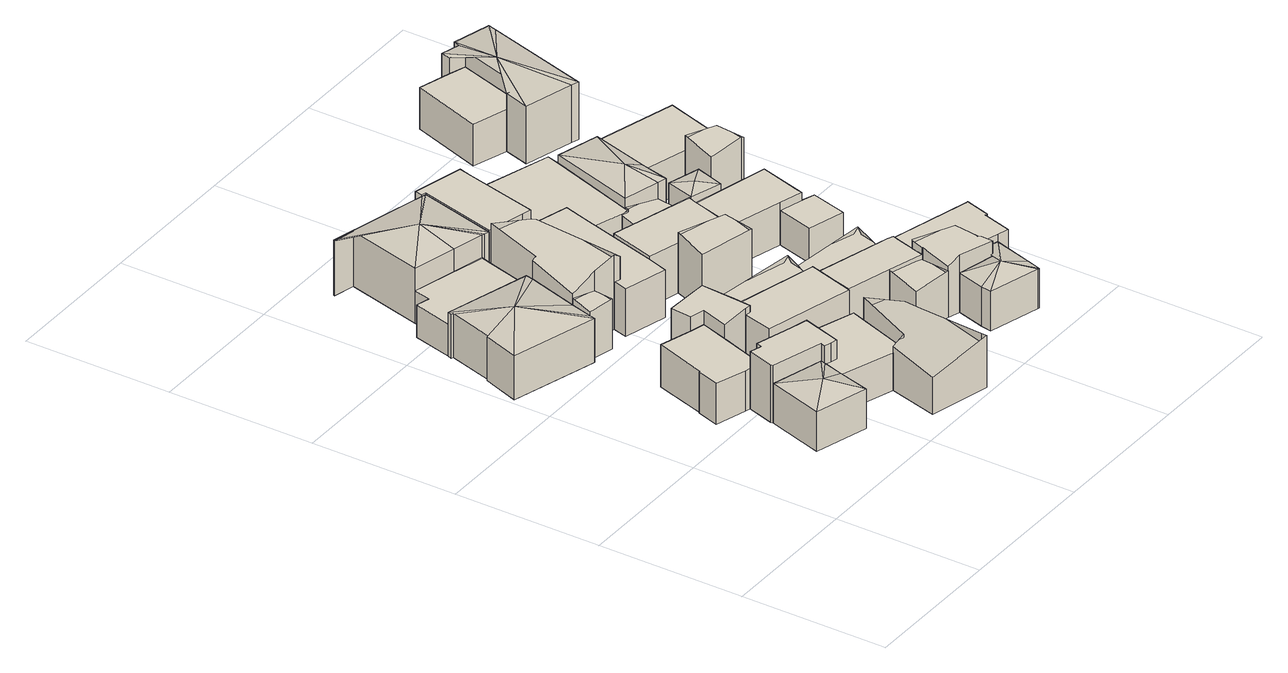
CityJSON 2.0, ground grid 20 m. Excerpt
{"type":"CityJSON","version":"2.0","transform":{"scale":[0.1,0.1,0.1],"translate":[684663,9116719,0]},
"CityObjects":{
"building1":{"type":"Building","attributes":{"Building Type":"Residential","Roof Shape":"hip","Roof Material":"Concrete Glazed Tile","Roof Material Code":"1","Roof Direction":"northwest","Building Height":5.52,"Roof Slope":27.3,"Footprint Area":59.79,"Solar PV Capacity Low":7.49,"Solar PV Capacity High":9.83,"Solar Annual Energy Low":10795,"Solar Annual Energy High":14227,"Suitable PV Area":44.7},"geometry":[{"type":"MultiSurface","lod":"2.2","boundaries":[[[0,1,2,3,4,5]],[[5,4,6,7]],[[4,3,8,6]],[[3,2,9,8]],[[2,1,10,9]],[[1,0,11,10]],[[0,5,7,11]],[[7,6,12]],[[6,8,12]],[[8,9,12]],[[9,10,12]],[[10,11,12]],[[11,7,12]]]}]},
"building2":{"type":"Building","attributes":{"Building Type":"Residential","Roof Shape":"shed","Roof Material":"Concrete Glazed Tile","Roof Material Code":"1","Roof Direction":"northwest","Building Height":5.62,"Roof Slope":16.7,"Footprint Area":69.19,"Solar PV Capacity Low":8.66,"Solar PV Capacity High":11.38,"Solar Annual Energy Low":12492,"Solar Annual Energy High":16463,"Suitable PV Area":51.72},"geometry":[{"type":"MultiSurface","lod":"2.2","boundaries":[[[13,14,15,16,17,18,19,20,21,22,23]],[[23,22,24,25]],[[22,21,26,24]],[[21,20,27,26]],[[20,19,28,27]],[[19,18,29,28]],[[18,17,30,29]],[[17,16,31,30]],[[16,15,32,31]],[[15,14,33,32]],[[14,13,34,33]],[[13,23,25,34]],[[25,24,26,27,28,29,30,31,32,33,34]]]}]},
"building3":{"type":"Building","attributes":{"Building Type":"Residential","Roof Shape":"hip","Roof Material":"Concrete Glazed Tile","Roof Material Code":"1","Roof Direction":"northwest","Building Height":6.09,"Roof Slope":22.1,"Footprint Area":145.76,"Solar PV Capacity Low":18.25,"Solar PV Capacity High":23.97,"Solar Annual Energy Low":26317,"Solar Annual Energy High":34683,"Suitable PV Area":108.96},"geometry":[{"type":"MultiSurface","lod":"2.2","boundaries":[[[35,36,37,38,39,40,41,42,43,44,45]],[[45,44,46,47]],[[44,43,48,46]],[[43,42,49,48]],[[42,41,50,49]],[[41,40,51,50]],[[40,39,52,51]],[[39,38,53,52]],[[38,37,54,53]],[[37,36,55,54]],[[36,35,56,55]],[[35,45,47,56]],[[47,46,57]],[[46,48,57]],[[48,49,57]],[[49,50,57]],[[50,51,57]],[[51,52,57]],[[52,53,57]],[[53,54,57]],[[54,55,57]],[[55,56,57]],[[56,47,57]]]}]},
"building4":{"type":"Building","attributes":{"Building Type":"Residential","Roof Shape":"shed","Roof Material":"Concrete Glazed Tile","Roof Material Code":"1","Roof Direction":"northwest","Building Height":7.89,"Roof Slope":10.7,"Footprint Area":44.94,"Solar PV Capacity Low":5.63,"Solar PV Capacity High":7.39,"Solar Annual Energy Low":8113,"Solar Annual Energy High":10693,"Suitable PV Area":33.59},"geometry":[{"type":"MultiSurface","lod":"2.2","boundaries":[[[58,59,17,16,15,60,0,5,4,61,62,63]],[[63,62,64,65]],[[62,61,66,64]],[[61,4,67,66]],[[4,5,68,67]],[[5,0,69,68]],[[0,60,70,69]],[[60,15,71,70]],[[15,16,72,71]],[[16,17,73,72]],[[17,59,74,73]],[[59,58,75,74]],[[58,63,65,75]],[[65,64,66,67,68,69,70,71,72,73,74,75]]]}]},
"building5":{"type":"Building","attributes":{"Building Type":"Residential","Roof Shape":"gable","Roof Material":"Concrete Glazed Tile","Roof Material Code":"1","Roof Direction":"northwest","Building Height":6.56,"Roof Slope":33.6,"Footprint Area":10.37,"Solar PV Capacity Low":1.3,"Solar PV Capacity High":1.71,"Solar Annual Energy Low":1873,"Solar Annual Energy High":2468,"Suitable PV Area":7.75},"geometry":[{"type":"MultiSurface","lod":"2.2","boundaries":[[[76,43,42,77]],[[77,42,78,79]],[[42,43,80,78]],[[43,76,81,80]],[[76,77,79,81]],[[79,78,80,81]]]}]},
"building6":{"type":"Building","attributes":{"Building Type":"Residential","Roof Shape":"shed","Roof Material":"Concrete Glazed Tile","Roof Material Code":"1","Roof Direction":"northwest","Building Height":4.25,"Roof Slope":13.5,"Footprint Area":96.44,"Solar PV Capacity Low":12.07,"Solar PV Capacity High":15.86,"Solar Annual Energy Low":17411,"Solar Annual Energy High":22946,"Suitable PV Area":72.09},"geometry":[{"type":"MultiSurface","lod":"2.2","boundaries":[[[82,83,84,85,86,87,35,45,44,88]],[[88,44,89,90]],[[44,45,91,89]],[[45,35,92,91]],[[35,87,93,92]],[[87,86,94,93]],[[86,85,95,94]],[[85,84,96,95]],[[84,83,97,96]],[[83,82,98,97]],[[82,88,90,98]],[[90,89,91,92,93,94,95,96,97,98]]]}]},
"building7":{"type":"Building","attributes":{"Building Type":"Residential","Roof Shape":"shed","Roof Material":"Concrete Glazed Tile","Roof Material Code":"1","Roof Direction":"northwest","Building Height":7.71,"Roof Slope":17,"Footprint Area":36.82,"Solar PV Capacity Low":4.61,"Solar PV Capacity High":6.06,"Solar Annual Energy Low":6648,"Solar Annual Energy High":8761,"Suitable PV Area":27.52},"geometry":[{"type":"MultiSurface","lod":"2.2","boundaries":[[[99,20,19,18,100,101,102,103]],[[103,102,104,105]],[[102,101,106,104]],[[101,100,107,106]],[[100,18,108,107]],[[18,19,109,108]],[[19,20,110,109]],[[20,99,111,110]],[[99,103,105,111]],[[105,104,106,107,108,109,110,111]]]}]},
"building8":{"type":"Building","attributes":{"Building Type":"Residential","Roof Shape":"shed","Roof Material":"Concrete Glazed Tile","Roof Material Code":"1","Roof Direction":"northwest","Building Height":5.19,"Roof Slope":15.5,"Footprint Area":79.25,"Solar PV Capacity Low":9.92,"Solar PV Capacity High":13.03,"Solar Annual Energy Low":14307,"Solar Annual Energy High":18856,"Suitable PV Area":59.24},"geometry":[{"type":"MultiSurface","lod":"2.2","boundaries":[[[112,59,58,63,62,61,4,3,113,114,115,116]],[[116,115,117,118]],[[115,114,119,117]],[[114,113,120,119]],[[113,3,121,120]],[[3,4,122,121]],[[4,61,123,122]],[[61,62,124,123]],[[62,63,125,124]],[[63,58,126,125]],[[58,59,127,126]],[[59,112,128,127]],[[112,116,118,128]],[[118,117,119,120,121,122,123,124,125,126,127,128]]]}]},
"building9":{"type":"Building","attributes":{"Building Type":"Residential","Roof Shape":"gable","Roof Material":"Concrete Glazed Tile","Roof Material Code":"1","Roof Direction":"northwest","Building Height":5.09,"Roof Slope":34,"Footprint Area":107.98,"Solar PV Capacity Low":13.52,"Solar PV Capacity High":17.76,"Solar Annual Energy Low":19496,"Solar Annual Energy High":25694,"Suitable PV Area":80.72},"geometry":[{"type":"MultiSurface","lod":"2.2","boundaries":[[[115,114,113,129,130,131,132,133]],[[133,132,134,135]],[[132,131,136,134]],[[131,130,137,136]],[[130,129,138,137]],[[129,113,139,138]],[[113,114,140,139]],[[114,115,141,140]],[[115,133,135,141]],[[135,134,136,137,138,139,140,141]]]}]},
"building10":{"type":"Building","attributes":{"Building Type":"Residential","Roof Shape":"gable","Roof Material":"Concrete Glazed Tile","Roof Material Code":"1","Roof Direction":"northwest","Building Height":7.56,"Roof Slope":31.8,"Footprint Area":105.11,"Solar PV Capacity Low":13.16,"Solar PV Capacity High":17.29,"Solar Annual Energy Low":18978,"Solar Annual Energy High":25011,"Suitable PV Area":78.57},"geometry":[{"type":"MultiSurface","lod":"2.2","boundaries":[[[142,82,88,44,43,76,143,144,145]],[[145,144,146,147]],[[144,143,148,146]],[[143,76,149,148]],[[76,43,150,149]],[[43,44,151,150]],[[44,88,152,151]],[[88,82,153,152]],[[82,142,154,153]],[[142,145,147,154]],[[147,146,148,149,150,151,152,153,154]]]}]},
"building11":{"type":"Building","attributes":{"Building Type":"Residential","Roof Shape":"shed","Roof Material":"Concrete Glazed Tile","Roof Material Code":"1","Roof Direction":"northwest","Building Height":6.57,"Roof Slope":19.9,"Footprint Area":79.55,"Solar PV Capacity Low":9.96,"Solar PV Capacity High":13.08,"Solar Annual Energy Low":14361,"Solar Annual Energy High":18927,"Suitable PV Area":59.46},"geometry":[{"type":"MultiSurface","lod":"2.2","boundaries":[[[155,156,102,101,100,157,158,159,160,161]],[[161,160,162,163]],[[160,159,164,162]],[[159,158,165,164]],[[158,157,166,165]],[[157,100,167,166]],[[100,101,168,167]],[[101,102,169,168]],[[102,156,170,169]],[[156,155,171,170]],[[155,161,163,171]],[[163,162,164,165,166,167,168,169,170,171]]]}]},
"building12":{"type":"Building","attributes":{"Building Type":"Residential","Roof Shape":"hip","Roof Material":"Concrete Glazed Tile","Roof Material Code":"1","Roof Direction":"northwest","Building Height":7.64,"Roof Slope":22.2,"Footprint Area":127.37,"Solar PV Capacity Low":15.95,"Solar PV Capacity High":20.95,"Solar Annual Energy Low":22995,"Solar Annual Energy High":30306,"Suitable PV Area":95.21},"geometry":[{"type":"MultiSurface","lod":"2.2","boundaries":[[[172,173,85,84,83,174,175,176,177,178]],[[178,177,179,180]],[[177,176,181,179]],[[176,175,182,181]],[[175,174,183,182]],[[174,83,184,183]],[[83,84,185,184]],[[84,85,186,185]],[[85,173,187,186]],[[173,172,188,187]],[[172,178,180,188]],[[180,179,189]],[[179,181,189]],[[181,182,189]],[[182,183,189]],[[183,184,189]],[[184,185,189]],[[185,186,189]],[[186,187,189]],[[187,188,189]],[[188,180,189]]]}]},
"building13":{"type":"Building","attributes":{"Building Type":"Residential","Roof Shape":"gable","Roof Material":"Concrete Glazed Tile","Roof Material Code":"1","Roof Direction":"northwest","Building Height":4.92,"Roof Slope":25.4,"Footprint Area":52.85,"Solar PV Capacity Low":6.62,"Solar PV Capacity High":8.69,"Solar Annual Energy Low":9542,"Solar Annual Energy High":12576,"Suitable PV Area":39.51},"geometry":[{"type":"MultiSurface","lod":"2.2","boundaries":[[[190,156,155,191]],[[191,155,192,193]],[[155,156,194,192]],[[156,190,195,194]],[[190,191,193,195]],[[193,192,194,195]]]}]},
"building14":{"type":"Building","attributes":{"Building Type":"Residential","Roof Shape":"flat","Roof Material":"Concrete Glazed Tile","Roof Material Code":"1","Roof Direction":"northwest","Building Height":6.58,"Roof Slope":7.2,"Footprint Area":97.55,"Solar PV Capacity Low":12.21,"Solar PV Capacity High":16.04,"Solar Annual Energy Low":17611,"Solar Annual Energy High":23210,"Suitable PV Area":72.92},"geometry":[{"type":"MultiSurface","lod":"2.2","boundaries":[[[196,197,142,145,144,143,198,199,200,201,202,203]],[[203,202,204,205]],[[202,201,206,204]],[[201,200,207,206]],[[200,199,208,207]],[[199,198,209,208]],[[198,143,210,209]],[[143,144,211,210]],[[144,145,212,211]],[[145,142,213,212]],[[142,197,214,213]],[[197,196,215,214]],[[196,203,205,215]],[[205,204,206,207,208,209,210,211,212,213,214,215]]]}]},
"building15":{"type":"Building","attributes":{"Building Type":"Residential","Roof Shape":"flat","Roof Material":"Concrete Glazed Tile","Roof Material Code":"1","Roof Direction":"northwest","Building Height":7.82,"Roof Slope":10.6,"Footprint Area":79,"Solar PV Capacity Low":9.89,"Solar PV Capacity High":12.99,"Solar Annual Energy Low":14263,"Solar Annual Energy High":18797,"Suitable PV Area":59.05},"geometry":[{"type":"MultiSurface","lod":"2.2","boundaries":[[[216,217,218,177,176,175,219,220]],[[220,219,221,222]],[[219,175,223,221]],[[175,176,224,223]],[[176,177,225,224]],[[177,218,226,225]],[[218,217,227,226]],[[217,216,228,227]],[[216,220,222,228]],[[222,221,223,224,225,226,227,228]]]}]},
"building16":{"type":"Building","attributes":{"Building Type":"Residential","Roof Shape":"gable","Roof Material":"Concrete Glazed Tile","Roof Material Code":"1","Roof Direction":"northwest","Building Height":7.78,"Roof Slope":29.7,"Footprint Area":35.44,"Solar PV Capacity Low":4.44,"Solar PV Capacity High":5.83,"Solar Annual Energy Low":6398,"Solar Annual Energy High":8432,"Suitable PV Area":26.49},"geometry":[{"type":"MultiSurface","lod":"2.2","boundaries":[[[229,230,231,232]],[[232,231,233,234]],[[231,230,235,233]],[[230,229,236,235]],[[229,232,234,236]],[[234,233,235,236]]]}]},
"building17":{"type":"Building","attributes":{"Building Type":"Residential","Roof Shape":"flat","Roof Material":"Concrete Glazed Tile","Roof Material Code":"1","Roof Direction":"northwest","Building Height":6.73,"Roof Slope":12.9,"Footprint Area":59.32,"Solar PV Capacity Low":7.43,"Solar PV Capacity High":9.75,"Solar Annual Energy Low":10710,"Solar Annual Energy High":14114,"Suitable PV Area":44.34},"geometry":[{"type":"MultiSurface","lod":"2.2","boundaries":[[[237,160,159,238,239,240,241,242,243,244,245,246]],[[246,245,247,248]],[[245,244,249,247]],[[244,243,250,249]],[[243,242,251,250]],[[242,241,252,251]],[[241,240,253,252]],[[240,239,254,253]],[[239,238,255,254]],[[238,159,256,255]],[[159,160,257,256]],[[160,237,258,257]],[[237,246,248,258]],[[248,247,249,250,251,252,253,254,255,256,257,258]]]}]},
"building18":{"type":"Building","attributes":{"Building Type":"Residential","Roof Shape":"shed","Roof Material":"Concrete Glazed Tile","Roof Material Code":"1","Roof Direction":"northwest","Building Height":6.94,"Roof Slope":10.2,"Footprint Area":74.56,"Solar PV Capacity Low":9.34,"Solar PV Capacity High":12.26,"Solar Annual Energy Low":13461,"Solar Annual Energy High":17741,"Suitable PV Area":55.73},"geometry":[{"type":"MultiSurface","lod":"2.2","boundaries":[[[259,201,200,230,229,260,261,262]],[[262,261,263,264]],[[261,260,265,263]],[[260,229,266,265]],[[229,230,267,266]],[[230,200,268,267]],[[200,201,269,268]],[[201,259,270,269]],[[259,262,264,270]],[[264,263,265,266,267,268,269,270]]]}]},
"building19":{"type":"Building","attributes":{"Building Type":"Residential","Roof Shape":"gable","Roof Material":"Concrete Glazed Tile","Roof Material Code":"1","Roof Direction":"northwest","Building Height":5.93,"Roof Slope":32.6,"Footprint Area":23.03,"Solar PV Capacity Low":2.88,"Solar PV Capacity High":3.79,"Solar Annual Energy Low":4158,"Solar Annual Energy High":5480,"Suitable PV Area":17.22},"geometry":[{"type":"MultiSurface","lod":"2.2","boundaries":[[[271,239,238,272,273]],[[273,272,274,275]],[[272,238,276,274]],[[238,239,277,276]],[[239,271,278,277]],[[271,273,275,278]],[[275,274,276,277,278]]]}]},
"building20":{"type":"Building","attributes":{"Building Type":"Residential","Roof Shape":"gable","Roof Material":"Concrete Glazed Tile","Roof Material Code":"1","Roof Direction":"northwest","Building Height":4.03,"Roof Slope":31.9,"Footprint Area":57.47,"Solar PV Capacity Low":7.2,"Solar PV Capacity High":9.45,"Solar Annual Energy Low":10376,"Solar Annual Energy High":13675,"Suitable PV Area":42.96},"geometry":[{"type":"MultiSurface","lod":"2.2","boundaries":[[[191,155,161,160,237,279,280]],[[280,279,281,282]],[[279,237,283,281]],[[237,160,284,283]],[[160,161,285,284]],[[161,155,286,285]],[[155,191,287,286]],[[191,280,282,287]],[[282,281,283,284,285,286,287]]]}]},
"building21":{"type":"Building","attributes":{"Building Type":"Residential","Roof Shape":"shed","Roof Material":"Concrete Glazed Tile","Roof Material Code":"1","Roof Direction":"northwest","Building Height":4.94,"Roof Slope":16.6,"Footprint Area":154.43,"Solar PV Capacity Low":19.34,"Solar PV Capacity High":25.4,"Solar Annual Energy Low":27882,"Solar Annual Energy High":36746,"Suitable PV Area":115.44},"geometry":[{"type":"MultiSurface","lod":"2.2","boundaries":[[[216,220,219,196,203,202,288,289,290,291,292]],[[292,291,293,294]],[[291,290,295,293]],[[290,289,296,295]],[[289,288,297,296]],[[288,202,298,297]],[[202,203,299,298]],[[203,196,300,299]],[[196,219,301,300]],[[219,220,302,301]],[[220,216,303,302]],[[216,292,294,303]],[[294,293,295,296,297,298,299,300,301,302,303]]]}]},
"building22":{"type":"Building","attributes":{"Building Type":"Residential","Roof Shape":"hip","Roof Material":"Concrete Glazed Tile","Roof Material Code":"1","Roof Direction":"northwest","Building Height":5.49,"Roof Slope":27.7,"Footprint Area":47.13,"Solar PV Capacity Low":5.9,"Solar PV Capacity High":7.75,"Solar Annual Energy Low":8509,"Solar Annual Energy High":11214,"Suitable PV Area":35.23},"geometry":[{"type":"MultiSurface","lod":"2.2","boundaries":[[[304,305,306,307,308,309,310,311,312]],[[312,311,313,314]],[[311,310,315,313]],[[310,309,316,315]],[[309,308,317,316]],[[308,307,318,317]],[[307,306,319,318]],[[306,305,320,319]],[[305,304,321,320]],[[304,312,314,321]],[[314,313,322]],[[313,315,322]],[[315,316,322]],[[316,317,322]],[[317,318,322]],[[318,319,322]],[[319,320,322]],[[320,321,322]],[[321,314,322]]]}]},
"building23":{"type":"Building","attributes":{"Building Type":"Residential","Roof Shape":"gable","Roof Material":"Concrete Glazed Tile","Roof Material Code":"1","Roof Direction":"northwest","Building Height":7.06,"Roof Slope":30.4,"Footprint Area":40.9,"Solar PV Capacity Low":5.12,"Solar PV Capacity High":6.73,"Solar Annual Energy Low":7385,"Solar Annual Energy High":9732,"Suitable PV Area":30.57},"geometry":[{"type":"MultiSurface","lod":"2.2","boundaries":[[[241,239,271,273,308,307,306,323,324,242]],[[242,324,325,326]],[[324,323,327,325]],[[323,306,328,327]],[[306,307,329,328]],[[307,308,330,329]],[[308,273,331,330]],[[273,271,332,331]],[[271,239,333,332]],[[239,241,334,333]],[[241,242,335,334]],[[242,326,335]],[[326,325,327,328,329,330,331,332,333,334,335]]]}]},
"building24":{"type":"Building","attributes":{"Building Type":"Residential","Roof Shape":"gable","Roof Material":"Concrete Glazed Tile","Roof Material Code":"1","Roof Direction":"northwest","Building Height":4.09,"Roof Slope":25.6,"Footprint Area":33.5,"Solar PV Capacity Low":4.19,"Solar PV Capacity High":5.51,"Solar Annual Energy Low":6047,"Solar Annual Energy High":7970,"Suitable PV Area":25.04},"geometry":[{"type":"MultiSurface","lod":"2.2","boundaries":[[[289,290,336,261,262,259,288]],[[288,259,337,338]],[[259,262,339,337]],[[262,261,340,339]],[[261,336,341,340]],[[336,290,342,341]],[[290,289,343,342]],[[289,288,338,343]],[[338,337,339,340,341,342,343]]]}]},
"building25":{"type":"Building","attributes":{"Building Type":"Residential","Roof Shape":"flat","Roof Material":"Concrete Glazed Tile","Roof Material Code":"1","Roof Direction":"northwest","Building Height":6.54,"Roof Slope":14.2,"Footprint Area":60.15,"Solar PV Capacity Low":7.53,"Solar PV Capacity High":9.89,"Solar Annual Energy Low":10859,"Solar Annual Energy High":14312,"Suitable PV Area":44.96},"geometry":[{"type":"MultiSurface","lod":"2.2","boundaries":[[[344,345,346,347,348,349,305,306,323,324,242,243,245,246]],[[246,245,350,351]],[[245,243,352,350]],[[243,242,353,352]],[[242,324,354,353]],[[324,323,355,354]],[[323,306,356,355]],[[306,305,357,356]],[[305,349,358,357]],[[349,348,359,358]],[[348,347,360,359]],[[347,346,361,360]],[[346,345,362,361]],[[345,344,363,362]],[[344,246,351,363]],[[351,350,352,353,354,355,356,357,358,359,360,361,362,363]]]}]},
"building26":{"type":"Building","attributes":{"Building Type":"Residential","Roof Shape":"flat","Roof Material":"Concrete Glazed Tile","Roof Material Code":"1","Roof Direction":"northwest","Building Height":5.86,"Roof Slope":11.1,"Footprint Area":77.2,"Solar PV Capacity Low":9.67,"Solar PV Capacity High":12.7,"Solar Annual Energy Low":13938,"Solar Annual Energy High":18369,"Suitable PV Area":57.71},"geometry":[{"type":"MultiSurface","lod":"2.2","boundaries":[[[364,365,366,367,262,261,229]],[[229,261,368,369]],[[261,262,370,368]],[[262,367,371,370]],[[367,366,372,371]],[[366,365,373,372]],[[365,364,374,373]],[[364,229,369,374]],[[369,368,370,371,372,373,374]]]}]},
"building27":{"type":"Building","attributes":{"Building Type":"Residential","Roof Shape":"flat","Roof Material":"Concrete Glazed Tile","Roof Material Code":"1","Roof Direction":"northwest","Building Height":4.78,"Roof Slope":8,"Footprint Area":27.37,"Solar PV Capacity Low":3.43,"Solar PV Capacity High":4.5,"Solar Annual Energy Low":4942,"Solar Annual Energy High":6513,"Suitable PV Area":20.46},"geometry":[{"type":"MultiSurface","lod":"2.2","boundaries":[[[364,375,376,377,365,378,365]],[[365,378,379,380]],[[365,377,381,380]],[[377,376,382,381]],[[376,375,383,382]],[[375,364,384,383]],[[364,365,380,384]],[[380,379,380,381,382,383,384]]]}]},
"building28":{"type":"Building","attributes":{"Building Type":"Residential","Roof Shape":"hip","Roof Material":"Concrete Glazed Tile","Roof Material Code":"1","Roof Direction":"northwest","Building Height":6.36,"Roof Slope":23.4,"Footprint Area":75.35,"Solar PV Capacity Low":9.43,"Solar PV Capacity High":12.39,"Solar Annual Energy Low":13603,"Solar Annual Energy High":17928,"Suitable PV Area":56.32},"geometry":[{"type":"MultiSurface","lod":"2.2","boundaries":[[[291,290,336,385,386,387]],[[387,386,388,389]],[[386,385,390,388]],[[385,336,391,390]],[[336,290,392,391]],[[290,291,393,392]],[[291,387,389,393]],[[389,388,394]],[[388,390,394]],[[390,391,394]],[[391,392,394]],[[392,393,394]],[[393,389,394]]]}]},
"building29":{"type":"Building","attributes":{"Building Type":"Residential","Roof Shape":"hip","Roof Material":"Concrete Glazed Tile","Roof Material Code":"1","Roof Direction":"northwest","Building Height":5.35,"Roof Slope":20.3,"Footprint Area":18.25,"Solar PV Capacity Low":2.28,"Solar PV Capacity High":3,"Solar Annual Energy Low":3295,"Solar Annual Energy High":4342,"Suitable PV Area":13.64},"geometry":[{"type":"MultiSurface","lod":"2.2","boundaries":[[[395,396,397,398]],[[398,397,399,400]],[[397,396,401,399]],[[396,395,402,401]],[[395,398,400,402]],[[400,399,403]],[[399,401,403]],[[401,402,403]],[[402,400,403]]]}]},
"building30":{"type":"Building","attributes":{"Building Type":"Residential","Roof Shape":"gable","Roof Material":"Concrete Glazed Tile","Roof Material Code":"1","Roof Direction":"northwest","Building Height":6.95,"Roof Slope":33.7,"Footprint Area":23.3,"Solar PV Capacity Low":2.92,"Solar PV Capacity High":3.83,"Solar Annual Energy Low":4206,"Solar Annual Energy High":5543,"Suitable PV Area":17.42},"geometry":[{"type":"MultiSurface","lod":"2.2","boundaries":[[[404,405,406,407,408]],[[408,407,409,410]],[[407,406,411,409]],[[406,405,412,411]],[[405,404,413,412]],[[404,408,410,413]],[[410,409,411,412,413]]]}]},
"building31":{"type":"Building","attributes":{"Building Type":"Residential","Roof Shape":"shed","Roof Material":"Concrete Glazed Tile","Roof Material Code":"1","Roof Direction":"northwest","Building Height":5.56,"Roof Slope":14.3,"Footprint Area":93.97,"Solar PV Capacity Low":11.77,"Solar PV Capacity High":15.45,"Solar Annual Energy Low":16965,"Solar Annual Energy High":22359,"Suitable PV Area":70.24},"geometry":[{"type":"MultiSurface","lod":"2.2","boundaries":[[[387,386,405,404,414,415]],[[415,414,416,417]],[[414,404,418,416]],[[404,405,419,418]],[[405,386,420,419]],[[386,387,421,420]],[[387,415,417,421]],[[417,416,418,419,420,421]]]}]},
"building32":{"type":"Building","attributes":{"Building Type":"Residential","Roof Shape":"flat","Roof Material":"Clay Tile Shingle","Roof Material Code":"3","Roof Direction":"northwest","Building Height":5.77,"Roof Slope":8.6,"Footprint Area":72.06,"Solar PV Capacity Low":9.02,"Solar PV Capacity High":11.85,"Solar Annual Energy Low":13010,"Solar Annual Energy High":17147,"Suitable PV Area":53.87},"geometry":[{"type":"MultiSurface","lod":"2.2","boundaries":[[[422,423,424,425,426,427]],[[427,426,428,429]],[[426,425,430,428]],[[425,424,431,430]],[[424,423,432,431]],[[423,422,433,432]],[[422,427,429,433]],[[429,428,430,431,432,433]]]}]},
"building33":{"type":"Building","attributes":{"Building Type":"Residential","Roof Shape":"hip","Roof Material":"Concrete Glazed Tile","Roof Material Code":"1","Roof Direction":"northwest","Building Height":7.98,"Roof Slope":21.6,"Footprint Area":102.21,"Solar PV Capacity Low":12.8,"Solar PV Capacity High":16.81,"Solar Annual Energy Low":18452,"Solar Annual Energy High":24319,"Suitable PV Area":76.4},"geometry":[{"type":"MultiSurface","lod":"2.2","boundaries":[[[434,435,436,437,438,423,422,427,426,439,440,441]],[[441,440,442,443]],[[440,439,444,442]],[[439,426,445,444]],[[426,427,446,445]],[[427,422,447,446]],[[422,423,448,447]],[[423,438,449,448]],[[438,437,450,449]],[[437,436,451,450]],[[436,435,452,451]],[[435,434,453,452]],[[434,441,443,453]],[[443,442,454]],[[442,444,454]],[[444,445,454]],[[445,446,454]],[[446,447,454]],[[447,448,454]],[[448,449,454]],[[449,450,454]],[[450,451,454]],[[451,452,454]],[[452,453,454]],[[453,443,454]]]}]}
},
"vertices":[
[132,175,0],[109,99,0],[182,78,0],[194,121,0],[202,149,0],[204,155,0],[202,149,55],[204,155,55],[194,121,55],[182,78,55],[109,99,55],[132,175,55],[162,125,64],
[93,229,0],[136,216,0],[143,214,0],[159,209,0],[161,217,0],[178,273,0],[189,309,0],[169,314,0],[125,327,0],[104,259,0],[103,259,0],[104,259,57],[103,259,57],[125,327,59],[169,314,59],[189,309,59],[178,273,58],[161,217,56],[159,209,56],[143,214,56],[136,216,56],[93,229,57],
[44,571,0],[42,565,0],[45,564,0],[27,503,0],[25,504,0],[8,455,0],[127,421,0],[129,428,0],[137,458,0],[158,528,0],[160,538,0],[158,528,61],[160,538,61],[137,458,61],[129,428,61],[127,421,61],[8,455,61],[25,504,61],[27,503,61],[45,564,61],[42,565,61],[44,571,61],[82,503,73],
[228,198,0],[213,202,0],[132,178,0],[211,146,0],[220,144,0],[235,196,0],[220,144,79],[235,196,80],[211,146,79],[202,149,79],[204,155,79],[132,175,80],[132,178,80],[143,214,80],[159,209,80],[161,217,80],[213,202,80],[228,198,80],
[170,449,0],[162,419,0],[129,428,66],[162,419,70],[137,458,70],[170,449,66],
[181,601,0],[185,616,0],[142,627,0],[82,642,0],[76,619,0],[58,624,0],[163,527,0],[158,528,43],[163,527,42],[160,538,43],[44,571,44],[58,624,45],[76,619,45],[82,642,45],[142,627,45],[185,616,45],[181,601,44],
[171,343,0],[221,272,0],[229,271,0],[230,294,0],[232,340,0],[230,294,78],[232,340,79],[229,271,77],[221,272,77],[178,273,77],[189,309,78],[169,314,78],[171,343,79],
[216,212,0],[268,97,0],[283,92,0],[306,163,0],[312,181,0],[306,163,54],[312,181,54],[283,92,52],[268,97,52],[194,121,53],[202,149,53],[211,146,53],[220,144,53],[235,196,55],[228,198,55],[213,202,55],[216,212,55],
[250,30,0],[333,9,0],[335,18,0],[362,120,0],[369,147,0],[362,120,55],[369,147,51],[335,18,71],[333,9,72],[250,30,51],[268,97,61],[283,92,71],[306,163,85],
[240,584,0],[199,441,0],[207,438,0],[248,582,0],[207,438,98],[248,582,76],[199,441,103],[170,449,94],[137,458,76],[158,528,87],[163,527,90],[181,601,100],[240,584,80],
[350,264,0],[233,293,0],[212,233,0],[335,202,0],[335,203,0],[348,253,0],[351,264,0],[348,253,68],[351,264,68],[335,203,66],[335,202,66],[212,233,67],[221,272,68],[229,271,68],[230,294,69],[233,293,69],[350,264,68],
[80,753,0],[109,746,0],[189,615,0],[195,613,0],[222,719,0],[216,721,0],[81,755,0],[216,721,76],[81,755,76],[222,719,76],[195,613,76],[189,615,76],[185,616,76],[142,627,76],[82,642,76],[109,746,76],[80,753,76],[150,680,88],
[246,337,0],[361,305,0],[350,264,49],[361,305,63],[233,293,62],[246,337,49],
[244,591,0],[242,592,0],[193,421,0],[253,405,0],[262,433,0],[279,494,0],[293,544,0],[302,575,0],[293,544,66],[302,575,66],[279,494,66],[262,433,66],[253,405,66],[193,421,66],[199,441,66],[207,438,66],[248,582,66],[240,584,66],[242,592,66],[244,591,66],
[283,698,0],[287,714,0],[218,731,0],[247,600,0],[259,597,0],[247,600,78],[259,597,78],[195,613,78],[222,719,78],[216,721,78],[218,731,78],[287,714,78],[283,698,78],
[375,402,0],[305,421,0],[289,377,0],[357,353,0],[289,377,78],[357,353,85],[305,421,84],[375,402,78],
[451,225,0],[396,186,0],[444,172,0],[447,183,0],[448,188,0],[449,189,0],[452,201,0],[456,215,0],[458,220,0],[458,222,0],[458,220,67],[458,222,67],[456,215,67],[452,201,67],[449,189,67],[448,188,67],[447,183,67],[444,172,67],[396,186,67],[335,203,67],[348,253,67],[451,225,67],
[334,479,0],[377,411,0],[390,456,0],[392,463,0],[390,456,70],[392,463,71],[377,411,70],[375,402,69],[305,421,70],[262,433,70],[279,494,71],[334,479,71],
[445,172,0],[384,141,0],[434,129,0],[384,141,59],[434,129,65],[396,186,66],[444,172,60],[445,172,59],
[453,231,0],[465,276,0],[453,231,44],[465,276,57],[451,225,40],[348,253,56],[351,264,62],[350,264,62],[361,305,40],
[348,528,0],[357,525,0],[358,530,0],[393,647,0],[398,664,0],[393,647,53],[398,664,53],[358,530,50],[357,525,49],[348,528,49],[293,544,50],[302,575,51],[244,591,51],[247,600,51],[259,597,51],[283,698,54],
[516,72,0],[531,124,0],[507,131,0],[502,112,0],[451,124,0],[440,86,0],[437,72,0],[508,52,0],[510,52,0],[508,52,55],[510,52,55],[437,72,55],[440,86,55],[451,124,55],[502,112,55],[507,131,55],[531,124,55],[516,72,55],[489,92,62],
[501,132,0],[512,171,0],[512,171,71],[449,189,79],[501,132,76],[507,131,73],[502,112,76],[451,124,80],[434,129,71],[445,172,76],[444,172,76],[448,188,78],[449,189,78],
[408,517,0],[334,479,41],[348,528,47],[392,463,48],[390,456,49],[408,517,41],[358,530,52],[357,525,51],
[570,192,0],[571,192,0],[561,158,0],[559,158,0],[558,159,0],[547,120,0],[458,220,65],[458,222,65],[452,201,65],[449,189,65],[512,171,65],[501,132,65],[507,131,65],[531,124,65],[547,120,65],[558,159,65],[559,158,65],[561,158,65],[571,192,65],[570,192,65],
[457,379,0],[489,370,0],[491,379,0],[507,434,0],[390,456,59],[375,402,59],[392,463,59],[507,434,59],[491,379,59],[489,370,59],[457,379,59],
[443,329,0],[494,315,0],[507,364,0],[490,369,0],[490,369,48],[489,370,48],[507,364,48],[494,315,48],[443,329,48],[457,379,48],
[420,514,0],[430,553,0],[452,631,0],[430,553,64],[452,631,64],[420,514,64],[408,517,64],[358,530,64],[393,647,64],[410,565,72],
[427,515,0],[416,476,0],[459,463,0],[471,502,0],[459,463,54],[471,502,54],[416,476,54],[427,515,54],[443,489,57],
[540,522,0],[493,535,0],[480,490,0],[524,477,0],[527,476,0],[524,477,79],[527,476,77],[480,490,70],[493,535,77],[540,522,70],
[542,522,0],[564,600,0],[542,522,56],[564,600,58],[540,522,56],[493,535,56],[430,553,56],[452,631,58],
[500,847,0],[478,854,0],[434,867,0],[402,771,0],[450,756,0],[470,749,0],[450,756,58],[470,749,58],[402,771,58],[434,867,58],[478,854,58],[500,847,58],
[558,843,0],[561,854,0],[509,868,0],[506,860,0],[481,867,0],[440,722,0],[507,703,0],[517,700,0],[507,703,80],[517,700,80],[440,722,80],[450,756,80],[470,749,80],[500,847,80],[478,854,80],[481,867,80],[506,860,80],[509,868,80],[561,854,80],[558,843,80],[498,802,89]
]}
